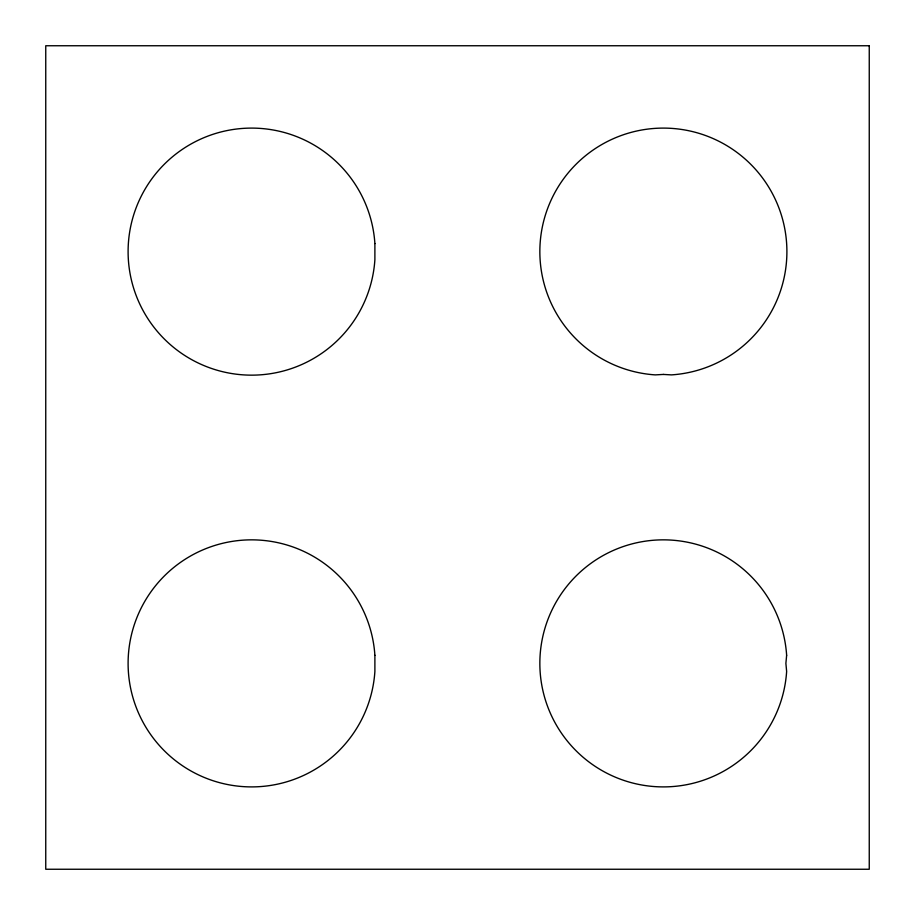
<?xml version="1.0" encoding="UTF-8"?>
<svg xmlns="http://www.w3.org/2000/svg" width="915" height="915" viewBox="0 0 915 915"><rect width="100%" height="100%" fill="white"/><g stroke="black" fill="none" stroke-linecap="round" stroke-linejoin="round"><path stroke-width="1.37" d="M374.887 243.55L374.887 259.7A123.525 123.525 0 0 1 187.541 357.227A123.525 123.525 0 0 1 187.541 146.023A123.525 123.525 0 0 1 374.887 243.55M374.887 655.3L374.887 671.45A123.525 123.525 0 0 1 187.541 768.977A123.525 123.525 0 0 1 187.541 557.773A123.525 123.525 0 0 1 374.887 655.3M786.637 655.3L785.894 663.375L786.637 671.45A123.525 123.525 0 0 1 599.291 768.977A123.525 123.525 0 0 1 599.291 557.773A123.525 123.525 0 0 1 786.637 655.3M663.375 374.429L655.3 374.887A123.525 123.525 0 0 1 557.773 187.541A123.525 123.525 0 0 1 768.977 187.541A123.525 123.525 0 0 1 671.45 374.887L663.375 374.429M869.25 45.75L45.75 45.75L45.75 869.25L869.25 869.25L869.25 45.75"/></g></svg>
